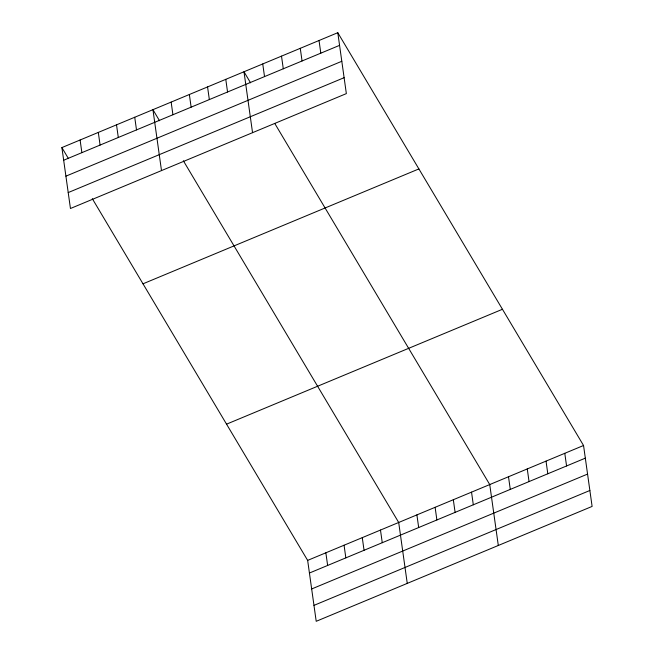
<?xml version="1.0" encoding="UTF-8"?>
<svg xmlns="http://www.w3.org/2000/svg" width="654" height="654" viewBox="0 0 654 654"><rect width="100%" height="100%" fill="white"/><g stroke="black" fill="none" stroke-linecap="round" stroke-linejoin="round"><path stroke-width="0.98" d="M337.791 32.7L346.35 93.612L70.452 208.503L61.893 147.583L337.791 32.7L583.548 445.497L592.107 506.417L316.209 621.3L307.65 560.388L92.304 198.669M63.667 160.238L339.573 45.355M65.907 176.163L341.813 61.28M68.212 192.578L344.118 77.687M142.989 283.811L418.895 168.92M226.546 424.16L502.452 309.277M307.65 560.388L583.548 445.497M309.424 573.035L585.33 458.152M311.664 588.968L587.57 474.076M313.969 605.375L589.875 490.484M250.572 82.829L243.983 71.76L252.55 132.68M274.909 123.696L489.74 484.557L498.307 545.477M159.527 120.745L152.938 109.676L161.497 170.588M183.349 160.761L398.695 522.472L407.254 583.384M61.893 147.583L68.482 158.652M564.786 453.312L566.568 465.967M546.025 461.119L547.807 473.774M527.263 468.934L529.045 481.589M508.501 476.75L510.284 489.396M471.534 492.143L473.308 504.798M453.32 499.721L455.102 512.376M435.114 507.308L436.888 519.963M416.9 514.886L418.683 527.541M319.029 40.515L320.812 53.162M380.481 530.051L382.263 542.706M300.268 48.322L302.05 60.977M362.275 537.637L364.049 550.292M281.506 56.138L283.288 68.793M344.061 545.215L345.843 557.87M262.744 63.953L264.527 76.6M325.856 552.802L327.638 565.457M225.777 79.347L227.551 92.001M207.563 86.925L209.345 99.58M189.358 94.511L191.132 107.166M171.144 102.089L172.926 114.744M134.724 117.254L136.506 129.909M116.518 124.84L118.3 137.495M98.313 132.419L100.087 145.074M80.099 140.005L81.881 152.66"/></g></svg>
